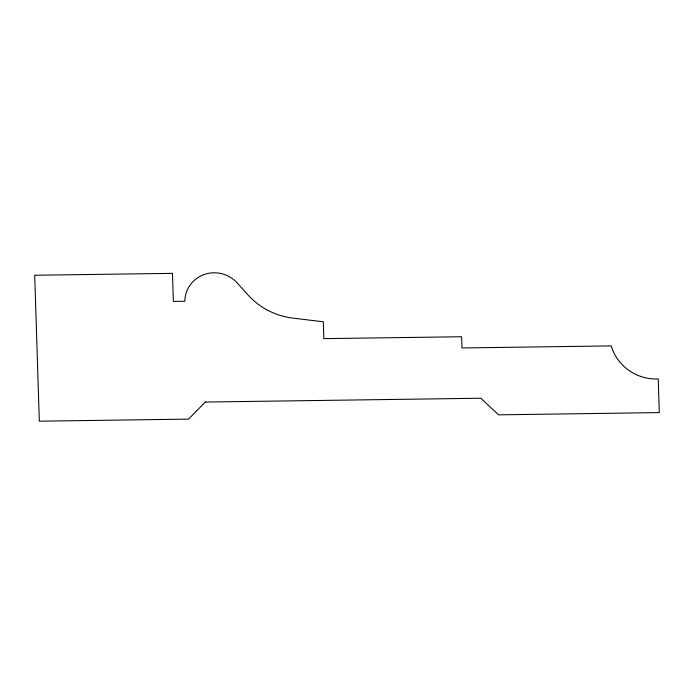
<?xml version="1.0" encoding="UTF-8"?>
<svg xmlns="http://www.w3.org/2000/svg" width="694" height="694" viewBox="0 0 694 694"><rect width="100%" height="100%" fill="white"/><g stroke="black" fill="none" stroke-linecap="round" stroke-linejoin="round"><path stroke-width="1.04" d="M205.268 402.052L188.586 419.124L39.332 421.189L34.7 275.258L172.468 273.358L173.361 301.422L184.838 301.257A30.059 29.217 18.2 0 1 203.993 274.581A30.059 29.217 18.2 0 1 236.749 282.467L247.992 294.933A70.241 68.272 18.2 0 0 292.721 318.086L323.326 321.799L323.864 338.637L461.631 336.737L461.987 347.963L611.241 345.89A45.925 44.642 18.2 0 0 658.233 378.933L659.3 412.609L498.57 414.839L480.812 398.235L205.268 402.052"/></g></svg>
